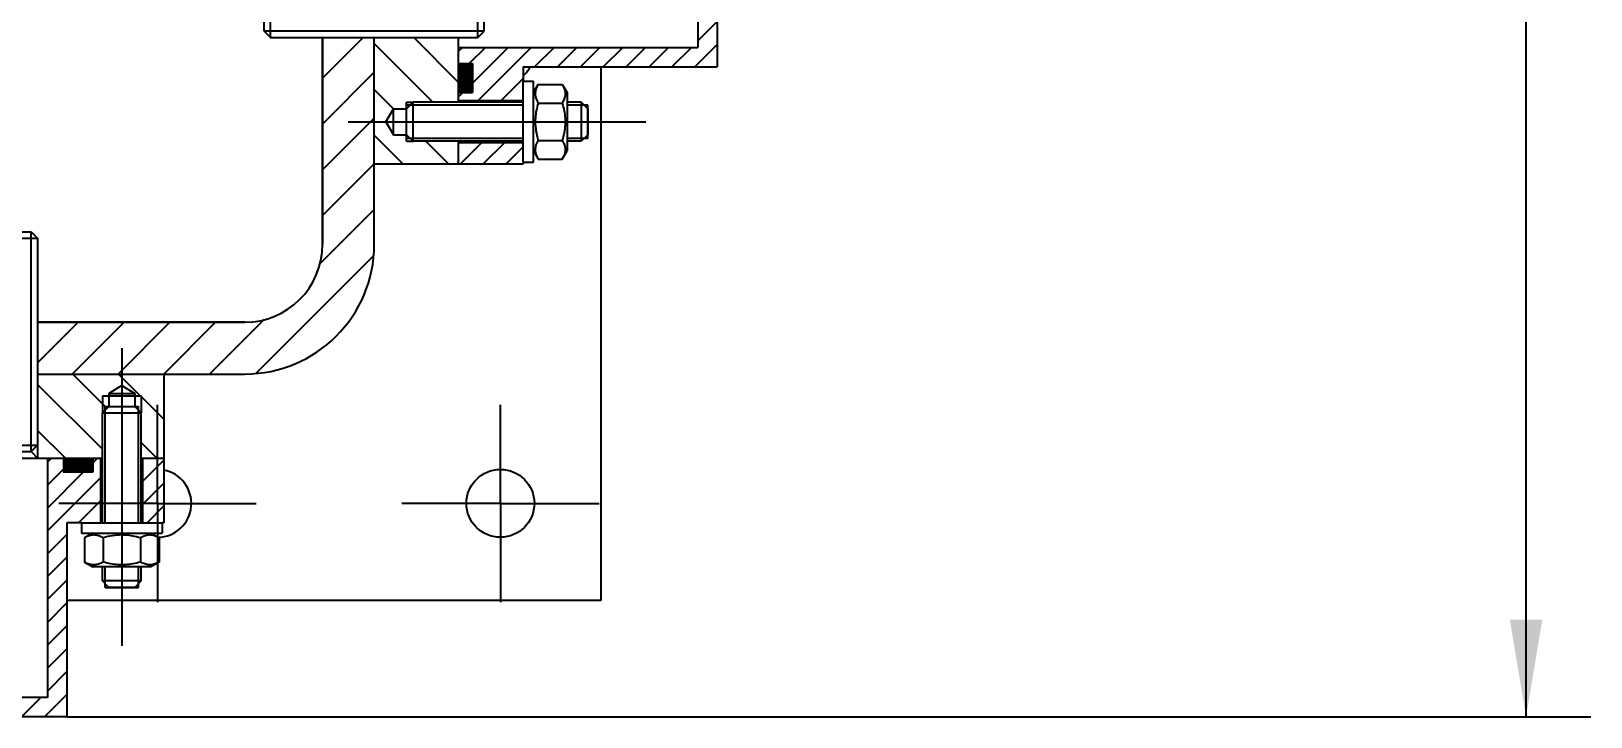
# Model space of a CAD drawing. Header units: millimetres. Extents: x 0 to 594, y 0 to 420.
# Drawn here: x 495.3 to 543.5, y 229.31 to 250.51 of the extents above; entities that cross this region are included whole.
import ezdxf

# ---------------------------------------------------------------- set-up
doc = ezdxf.new("R2010")
doc.units = ezdxf.units.MM
doc.header["$LTSCALE"] = 32.67
doc.linetypes.add('CENTER', pattern=[0.6, 0.375, -0.075, 0.075, -0.075])
doc.layers.get('0').update_dxf_attribs({"linetype": 'CONTINUOUS'})
for name, color, linetype in [('ALL_AXIS', 7, 'CONTINUOUS'), ('ALL_CHAMFER', 7, 'CONTINUOUS'), ('ALL_DIMENSIONS', 7, 'CONTINUOUS'), ('ALL_ROUND', 7, 'CONTINUOUS')]:
    doc.layers.add(name, color=color, linetype=linetype)
doc.styles.get("Standard").update_dxf_attribs({"font": 'txt', "width": 0.7})
doc.dimstyles.new('DIMSTYLE_3', dxfattribs={"dimtxt": 3.5, "dimasz": 3, "dimexe": 0.18, "dimexo": 0.0625, "dimgap": 0.09, "dimtad": 1, "dimdec": 5, "dimlfac": 5, "dimdsep": 46, "dimtxsty": 'STANDARD', "dimblk": '_FILLED', "dimblk1": '_FILLED', "dimblk2": '_FILLED', "dimcen": 0.09, "dimadec": 0, "dimazin": 0, "dimtp": 0.5, "dimtm": 0.5, "dimtfac": 1, "dimtdec": 5, "dimtofl": 0, "dimtmove": 0, "dimatfit": 3, "dimldrblk": '_FILLED', "dimfxl": 1, "dimtolj": 1, "dimarcsym": 0})

# ---------------------------------------------------------------- blocks, each defined once
blk = doc.blocks.new('_FILLED')
at = {"color": 0, "linetype": 'ByBlock'}
blk.add_solid([(0, 0), (-1, 0.167), (-1, -0.167)], dxfattribs=at)
blk = doc.blocks.new('*D4')
at = {"layer": 'ALL_DIMENSIONS', "color": 2, "linetype": 'Continuous'}
for p, q in [((512.903, 294.905), (543.503, 294.905)), ((541.503, 294.905), (541.503, 262.105)), ((541.503, 229.305), (541.503, 262.105)), ((496.403, 229.305), (543.503, 229.305))]:
    blk.add_line(p, q, dxfattribs=at)
at = {"layer": 'ALL_DIMENSIONS', "color": 2, "linetype": 'Continuous', "xscale": 3, "yscale": 3, "zscale": 3}
for p, rotation in [((541.503, 294.905), 90), ((541.503, 229.305), 270)]:
    blk.add_blockref('_FILLED', p, dxfattribs=dict(at, rotation=rotation))

msp = doc.modelspace()

# ---------------------------------------------------------------- linework, layer by layer
at = {"color": 7, "linetype": 'Continuous'}
for p, q in [((516.5034536, 254.4052632), (516.5034536, 249.4052632)), ((515.9034536, 253.8052632), (515.9034536, 250.0052632)), ((502.5034536, 250.5052632), (502.5034536, 253.3052632)), ((509.3034536, 250.5052632), (509.3034536, 253.3052632)), ((504.3034536, 250.3052632), (508.5034536, 250.3052632)), ((504.3034536, 243.9052632), (504.3034536, 250.3052632)), ((505.9034536, 243.9052632), (505.9034536, 250.3052632)), ((508.5034536, 250.3052632), (508.5034536, 248.3052632)), ((508.5034536, 250.0052632), (515.9034536, 250.0052632)), ((508.5034536, 249.5052632), (508.9434536, 249.5052632)), ((508.9434536, 249.5052632), (508.9434536, 248.6052632)), ((510.5034536, 249.4052632), (516.5034536, 249.4052632)), ((510.5034536, 249.4052632), (510.5034536, 248.9552613)), ((512.9034536, 249.4052632), (512.9034536, 232.9052632)), ((510.970505, 248.8599637), (511.7164021, 248.8599637)), ((511.7164021, 248.8599637), (511.8634536, 248.6052632)), ((506.9034536, 247.1052632), (506.9034536, 248.3052632)), ((506.9034536, 248.1052632), (507.1034536, 248.3052632)), ((508.5034536, 248.3052632), (507.1034536, 248.3052632)), ((508.5034536, 248.6052632), (508.9434536, 248.6052632)), ((510.5034536, 248.3552632), (508.5034536, 248.3552632)), ((510.9497083, 248.3205251), (510.970505, 248.2826134)), ((510.970505, 248.2826134), (511.7164021, 248.2826134)), ((511.7350262, 248.3163719), (511.7164021, 248.2826134)), ((511.8634536, 248.6052562), (511.8634536, 246.8052701)), ((506.2631093, 247.7052632), (506.5034536, 248.1052632)), ((506.5034536, 248.1052632), (506.9034536, 248.1052632)), ((506.5034536, 247.3052632), (506.5034536, 248.1052632)), ((512.5034536, 247.1918657), (512.5034536, 248.2186606)), ((506.2631093, 247.7052632), (506.5034536, 247.3052632)), ((506.5034536, 247.3052632), (506.9034536, 247.3052632)), ((506.9034536, 247.3052632), (507.1034536, 247.1052632)), ((508.5034536, 247.1052632), (507.1034536, 247.1052632)), ((508.5034536, 247.1052632), (508.5034536, 246.4052632)), ((510.5034536, 247.0552632), (508.5034536, 247.0552632)), ((510.970505, 247.1279129), (511.7164021, 247.1279129)), ((511.7164021, 246.5505626), (511.8634536, 246.8052632)), ((505.9034536, 246.4052632), (510.5034536, 246.4052632)), ((510.5034536, 246.4552651), (510.5034536, 246.4052632)), ((510.970505, 246.5505626), (511.7164021, 246.5505626)), ((492.5034536, 244.3052632), (495.3034536, 244.3052632)), ((495.5034536, 241.5052632), (501.9034536, 241.5052632)), ((495.5034536, 241.5052632), (495.5034536, 237.7052632)), ((495.5034536, 239.9052632), (501.9034536, 239.9052632)), ((499.4034536, 239.9052632), (499.4034536, 235.3052632)), ((497.5034536, 239.2252632), (498.7034536, 239.2252632)), ((498.1034536, 239.5456074), (497.7034536, 239.3052632)), ((497.7034536, 239.3052632), (498.5034536, 239.3052632)), ((497.7034536, 239.3052632), (497.7034536, 238.9052632)), ((498.1034536, 239.5456074), (498.5034536, 239.3052632)), ((498.5034536, 239.3052632), (498.5034536, 238.9052632)), ((497.7034536, 238.9052632), (497.5034536, 238.7052632)), ((497.5034536, 237.3052632), (497.5034536, 238.7052632)), ((497.5900561, 238.9052632), (498.616851, 238.9052632)), ((498.5034536, 238.9052632), (498.7034536, 238.7052632)), ((498.7034536, 237.3052632), (498.7034536, 238.7052632)), ((495.5034536, 237.7052632), (495.3034536, 237.5052632)), ((490.3034536, 237.3052632), (497.5034536, 237.3052632)), ((492.5034536, 237.5052632), (495.3034536, 237.5052632)), ((495.3034536, 237.5052632), (495.5034536, 237.3052632)), ((495.8034536, 237.3052632), (495.8034536, 229.9052632)), ((496.3034536, 237.3052632), (496.3034536, 236.8652632)), ((497.2034536, 237.3052632), (497.2034536, 236.8652632)), ((497.4534536, 235.3052632), (497.4534536, 237.3052632)), ((498.7034536, 237.3052632), (499.4034536, 237.3052632)), ((498.7534536, 235.3052632), (498.7534536, 237.3052632)), ((497.2034536, 236.8652632), (496.3034536, 236.8652632)), ((496.8534555, 235.3052632), (496.4034536, 235.3052632)), ((496.4034536, 235.3052632), (496.4034536, 229.3052632)), ((499.4034536, 235.3052632), (499.3534517, 235.3052632)), ((496.948753, 234.8382117), (496.948753, 234.0923146)), ((497.5261033, 234.8382117), (497.5261033, 234.0923146)), ((498.7187155, 234.8590084), (498.6808038, 234.8382117)), ((498.6808038, 234.8382117), (498.6808038, 234.0923146)), ((499.2581541, 234.8382117), (499.2581541, 234.0923146)), ((496.948753, 234.0923146), (497.2034536, 233.9452632)), ((499.0034466, 233.9452632), (497.2034605, 233.9452632)), ((498.7145623, 234.0736905), (498.6808038, 234.0923146)), ((499.2581541, 234.0923146), (499.0034536, 233.9452632)), ((497.5900561, 233.3052632), (498.616851, 233.3052632)), ((512.9034536, 232.9052632), (496.4034536, 232.9052632)), ((495.8034536, 229.9052632), (492.0034536, 229.9052632)), ((496.4034536, 229.3052632), (491.4034536, 229.3052632))]:
    msp.add_line(p, q, dxfattribs=at)
at = {"color": 2, "linetype": 'Continuous'}
for p, q in [((516.5034536, 250.8034767), (515.9034536, 250.2034767)), ((509.3034536, 250.5052632), (502.5034536, 250.5052632)), ((505.5599309, 250.3052632), (504.3034536, 249.0487858)), ((507.1317722, 250.3052632), (508.5034536, 248.9335818)), ((505.9034536, 250.1193682), (507.7175586, 248.3052632)), ((508.6341722, 250.0052632), (508.5034536, 249.8745445)), ((509.341279, 250.0052632), (508.841279, 249.5052632)), ((510.0483858, 250.0052632), (508.9434536, 248.900331)), ((510.7554925, 250.0052632), (509.1054925, 248.3552632)), ((511.4625993, 250.0052632), (510.8625993, 249.4052632)), ((512.1697061, 250.0052632), (511.5697061, 249.4052632)), ((512.8768129, 250.0052632), (512.2768129, 249.4052632)), ((513.5839197, 250.0052632), (512.9839197, 249.4052632)), ((514.2910264, 250.0052632), (513.6910264, 249.4052632)), ((514.9981332, 250.0052632), (514.3981332, 249.4052632)), ((515.70524, 250.0052632), (515.10524, 249.4052632)), ((516.5034536, 250.0963699), (515.8123468, 249.4052632)), ((505.9034536, 249.2345722), (504.3034536, 247.6345722)), ((508.5069907, 249.5052632), (508.5034536, 249.501726)), ((508.5211328, 249.5052632), (508.5034536, 249.4875839)), ((508.535275, 249.5052632), (508.5034536, 249.4734418)), ((508.5494171, 249.5052632), (508.5034536, 249.4592996)), ((508.5635592, 249.5052632), (508.5034536, 249.4451575)), ((508.5777014, 249.5052632), (508.5034536, 249.4310154)), ((508.5918435, 249.5052632), (508.5034536, 249.4168732)), ((508.6059856, 249.5052632), (508.5034536, 249.4027311)), ((508.6201278, 249.5052632), (508.5034536, 249.388589)), ((508.6342699, 249.5052632), (508.5034536, 249.3744468)), ((508.648412, 249.5052632), (508.5034536, 249.3603047)), ((508.6625542, 249.5052632), (508.5034536, 249.3461626)), ((508.6766963, 249.5052632), (508.5034536, 249.3320204)), ((508.6908384, 249.5052632), (508.5034536, 249.3178783)), ((508.7049806, 249.5052632), (508.5034536, 249.3037361)), ((508.7191227, 249.5052632), (508.5034536, 249.289594)), ((508.7332648, 249.5052632), (508.5034536, 249.2754519)), ((508.747407, 249.5052632), (508.5034536, 249.2613097)), ((508.7615491, 249.5052632), (508.5034536, 249.2471676)), ((508.7756913, 249.5052632), (508.5034536, 249.2330255)), ((508.7898334, 249.5052632), (508.5034536, 249.2188833)), ((508.8039755, 249.5052632), (508.5034536, 249.2047412)), ((508.8181177, 249.5052632), (508.5034536, 249.1905991)), ((508.8322598, 249.5052632), (508.5034536, 249.1764569)), ((508.8464019, 249.5052632), (508.5034536, 249.1623148)), ((508.8605441, 249.5052632), (508.5034536, 249.1481727)), ((508.8746862, 249.5052632), (508.5034536, 249.1340305)), ((508.8888283, 249.5052632), (508.5034536, 249.1198884)), ((508.9029705, 249.5052632), (508.5034536, 249.1057462)), ((508.9171126, 249.5052632), (508.5034536, 249.0916041)), ((508.9312547, 249.5052632), (508.5034536, 249.077462)), ((508.9434536, 249.5033198), (508.5034536, 249.0633198)), ((508.5034536, 249.5004742), (508.9434536, 249.0604742)), ((508.9434536, 249.4891777), (508.5034536, 249.0491777)), ((508.5034536, 249.486332), (508.9434536, 249.046332)), ((508.9434536, 249.4750356), (508.5034536, 249.0350356)), ((508.5034536, 249.4721899), (508.9434536, 249.0321899)), ((508.9434536, 249.4608934), (508.5034536, 249.0208934)), ((508.5034536, 249.4580478), (508.9434536, 249.0180478)), ((508.9434536, 249.4467513), (508.5034536, 249.0067513)), ((508.5034536, 249.4439056), (508.9434536, 249.0039056)), ((508.9434536, 249.4326092), (508.5034536, 248.9926092)), ((508.5034536, 249.4297635), (508.9434536, 248.9897635)), ((508.9434536, 249.418467), (508.5034536, 248.978467)), ((508.5034536, 249.4156213), (508.9434536, 248.9756213)), ((508.9434536, 249.4043249), (508.5034536, 248.9643249)), ((508.5034536, 249.4014792), (508.9434536, 248.9614792)), ((508.9434536, 249.3901828), (508.5034536, 248.9501828)), ((508.5034536, 249.3873371), (508.9434536, 248.9473371)), ((508.9434536, 249.3760406), (508.5034536, 248.9360406)), ((508.5034536, 249.3731949), (508.9434536, 248.9331949)), ((508.9434536, 249.3618985), (508.5034536, 248.9218985)), ((508.5034536, 249.3590528), (508.9434536, 248.9190528)), ((508.9434536, 249.3477563), (508.5034536, 248.9077563)), ((508.5034536, 249.3449107), (508.9434536, 248.9049107)), ((508.9434536, 249.3336142), (508.5034536, 248.8936142)), ((508.5034536, 249.3307685), (508.9434536, 248.8907685)), ((508.9434536, 249.3194721), (508.5034536, 248.8794721)), ((508.5034536, 249.3166264), (508.9434536, 248.8766264)), ((508.9434536, 249.3053299), (508.5034536, 248.8653299)), ((508.5034536, 249.3024843), (508.9434536, 248.8624843)), ((508.9434536, 249.2911878), (508.5034536, 248.8511878)), ((508.5034536, 249.2883421), (508.9434536, 248.8483421)), ((508.9434536, 249.2770457), (508.5034536, 248.8370457)), ((508.5034536, 249.2742), (508.9434536, 248.8342)), ((508.9434536, 249.2629035), (508.5034536, 248.8229035)), ((508.5034536, 249.2600579), (508.9434536, 248.8200579)), ((508.9434536, 249.2487614), (508.5034536, 248.8087614)), ((508.5034536, 249.2459157), (508.9434536, 248.8059157)), ((508.9434536, 249.2346193), (508.5034536, 248.7946193)), ((508.5034536, 249.2317736), (508.9434536, 248.7917736)), ((508.9434536, 249.2204771), (508.5034536, 248.7804771)), ((508.5034536, 249.2176314), (508.9434536, 248.7776314)), ((508.9434536, 249.206335), (508.5034536, 248.766335)), ((508.5034536, 249.2034893), (508.9434536, 248.7634893)), ((508.5128067, 249.5052632), (508.9434536, 249.0746163)), ((508.5269488, 249.5052632), (508.9434536, 249.0887584)), ((508.541091, 249.5052632), (508.9434536, 249.1029006)), ((508.5552331, 249.5052632), (508.9434536, 249.1170427)), ((508.5693752, 249.5052632), (508.9434536, 249.1311848)), ((508.5835174, 249.5052632), (508.9434536, 249.145327)), ((508.5976595, 249.5052632), (508.9434536, 249.1594691)), ((508.6118017, 249.5052632), (508.9434536, 249.1736112)), ((508.6259438, 249.5052632), (508.9434536, 249.1877534)), ((508.6400859, 249.5052632), (508.9434536, 249.2018955)), ((508.6542281, 249.5052632), (508.9434536, 249.2160377)), ((508.6683702, 249.5052632), (508.9434536, 249.2301798)), ((508.6825123, 249.5052632), (508.9434536, 249.2443219)), ((508.6966545, 249.5052632), (508.9434536, 249.2584641)), ((508.7107966, 249.5052632), (508.9434536, 249.2726062)), ((508.7249387, 249.5052632), (508.9434536, 249.2867483)), ((508.7390809, 249.5052632), (508.9434536, 249.3008905)), ((508.753223, 249.5052632), (508.9434536, 249.3150326)), ((508.7673651, 249.5052632), (508.9434536, 249.3291747)), ((508.7815073, 249.5052632), (508.9434536, 249.3433169)), ((508.7956494, 249.5052632), (508.9434536, 249.357459)), ((508.8097916, 249.5052632), (508.9434536, 249.3716011)), ((508.8239337, 249.5052632), (508.9434536, 249.3857433)), ((508.8380758, 249.5052632), (508.9434536, 249.3998854)), ((508.852218, 249.5052632), (508.9434536, 249.4140276)), ((508.8663601, 249.5052632), (508.9434536, 249.4281697)), ((508.8805022, 249.5052632), (508.9434536, 249.4423118)), ((508.8946444, 249.5052632), (508.9434536, 249.456454)), ((508.9087865, 249.5052632), (508.9434536, 249.4705961)), ((508.9229286, 249.5052632), (508.9434536, 249.4847382)), ((508.9370708, 249.5052632), (508.9434536, 249.4988804)), ((508.9434536, 249.1921929), (508.5034536, 248.7521929)), ((508.5034536, 249.1893472), (508.9434536, 248.7493472)), ((508.9434536, 249.1780507), (508.5034536, 248.7380507)), ((508.5034536, 249.175205), (508.9434536, 248.735205)), ((508.9434536, 249.1639086), (508.5034536, 248.7239086)), ((508.5034536, 249.1610629), (508.9434536, 248.7210629)), ((508.9434536, 249.1497664), (508.5034536, 248.7097664)), ((508.5034536, 249.1469208), (508.9434536, 248.7069208)), ((508.9434536, 249.1356243), (508.5034536, 248.6956243)), ((508.5034536, 249.1327786), (508.9434536, 248.6927786)), ((508.9434536, 249.1214822), (508.5034536, 248.6814822)), ((508.5034536, 249.1186365), (508.9434536, 248.6786365)), ((508.9434536, 249.10734), (508.5034536, 248.66734)), ((508.5034536, 249.1044944), (508.9434536, 248.6644944)), ((508.9434536, 249.0931979), (508.5034536, 248.6531979)), ((508.5034536, 249.0903522), (508.9434536, 248.6503522)), ((508.9434536, 249.0790558), (508.5034536, 248.6390558)), ((508.5034536, 249.0762101), (508.9434536, 248.6362101)), ((508.9434536, 249.0649136), (508.5034536, 248.6249136)), ((508.5034536, 249.062068), (508.9434536, 248.622068)), ((508.9434536, 249.0507715), (508.5034536, 248.6107715)), ((508.5034536, 249.0479258), (508.9434536, 248.6079258)), ((508.5034536, 249.0337837), (508.9319741, 248.6052632)), ((508.5034536, 249.0196416), (508.917832, 248.6052632)), ((508.5034536, 249.0054994), (508.9036898, 248.6052632)), ((508.5034536, 248.9913573), (508.8895477, 248.6052632)), ((508.5034536, 248.9772151), (508.8754055, 248.6052632)), ((508.5034536, 248.963073), (508.8612634, 248.6052632)), ((508.5034536, 248.9489309), (508.8471213, 248.6052632)), ((508.5034536, 248.9347887), (508.8329791, 248.6052632)), ((508.5034536, 248.9206466), (508.818837, 248.6052632)), ((508.5034536, 248.9065045), (508.8046949, 248.6052632)), ((508.5034536, 248.8923623), (508.7905527, 248.6052632)), ((508.5034536, 248.8782202), (508.7764106, 248.6052632)), ((508.5034536, 248.8640781), (508.7622685, 248.6052632)), ((508.5034536, 248.8499359), (508.7481263, 248.6052632)), ((508.5034536, 248.8357938), (508.7339842, 248.6052632)), ((508.5034536, 248.8216517), (508.7198421, 248.6052632)), ((508.5034536, 248.8075095), (508.7056999, 248.6052632)), ((508.5034536, 248.7933674), (508.6915578, 248.6052632)), ((508.5034536, 248.7792252), (508.6774156, 248.6052632)), ((508.5034536, 248.7650831), (508.6632735, 248.6052632)), ((508.5034536, 248.750941), (508.6491314, 248.6052632)), ((508.5034536, 248.7367988), (508.6349892, 248.6052632)), ((508.5034536, 248.7226567), (508.6208471, 248.6052632)), ((508.9434536, 249.0366294), (508.5120874, 248.6052632)), ((508.9434536, 249.0224872), (508.5262295, 248.6052632)), ((508.9434536, 249.0083451), (508.5403716, 248.6052632)), ((508.9434536, 248.994203), (508.5545138, 248.6052632)), ((508.9434536, 248.9800608), (508.5686559, 248.6052632)), ((508.9434536, 248.9659187), (508.582798, 248.6052632)), ((508.9434536, 248.9517765), (508.5969402, 248.6052632)), ((508.9434536, 248.9376344), (508.6110823, 248.6052632)), ((508.9434536, 248.9234923), (508.6252244, 248.6052632)), ((508.9434536, 248.9093501), (508.6393666, 248.6052632)), ((508.9434536, 248.895208), (508.6535087, 248.6052632)), ((508.9434536, 248.8810659), (508.6676509, 248.6052632)), ((508.9434536, 248.8669237), (508.681793, 248.6052632)), ((508.9434536, 248.8527816), (508.6959351, 248.6052632)), ((508.9434536, 248.8386395), (508.7100773, 248.6052632)), ((508.9434536, 248.8244973), (508.7242194, 248.6052632)), ((508.9434536, 248.8103552), (508.7383615, 248.6052632)), ((508.9434536, 248.7962131), (508.7525037, 248.6052632)), ((508.9434536, 248.7820709), (508.7666458, 248.6052632)), ((508.9434536, 248.7679288), (508.7807879, 248.6052632)), ((508.9434536, 248.7537866), (508.7949301, 248.6052632)), ((508.9434536, 248.7396445), (508.8090722, 248.6052632)), ((508.9434536, 248.7255024), (508.8232143, 248.6052632)), ((510.5034536, 249.0461174), (509.8125993, 248.3552632)), ((505.9034536, 248.7051547), (506.5034128, 248.1051954)), ((506.9034536, 248.3052632), (507.1034536, 248.3052632)), ((508.5034536, 248.7085146), (508.606705, 248.6052632)), ((508.5034536, 248.6943724), (508.5925628, 248.6052632)), ((508.5034536, 248.6802303), (508.5784207, 248.6052632)), ((508.5034536, 248.6660882), (508.5642786, 248.6052632)), ((508.5034536, 248.651946), (508.5501364, 248.6052632)), ((508.5034536, 248.6378039), (508.5359943, 248.6052632)), ((508.5034536, 248.6236618), (508.5218522, 248.6052632)), ((508.5034536, 248.6095196), (508.50771, 248.6052632)), ((508.6483858, 248.6052632), (508.5034536, 248.460331)), ((508.9434536, 248.7113602), (508.8373565, 248.6052632)), ((508.9434536, 248.6972181), (508.8514986, 248.6052632)), ((508.9434536, 248.683076), (508.8656407, 248.6052632)), ((508.9434536, 248.6689338), (508.8797829, 248.6052632)), ((508.9434536, 248.6547917), (508.893925, 248.6052632)), ((508.9434536, 248.6406496), (508.9080672, 248.6052632)), ((508.9434536, 248.6265074), (508.9222093, 248.6052632)), ((508.9434536, 248.6123653), (508.9363514, 248.6052632)), ((505.9034536, 247.8203587), (504.3034536, 246.2203587)), ((510.5034536, 248.2186606), (506.9034536, 248.2186606)), ((512.5034536, 248.2186606), (511.8634536, 248.2186606)), ((505.9034536, 247.2909411), (506.7891315, 246.4052632)), ((510.5034536, 247.1918657), (506.9034536, 247.1918657)), ((506.9034536, 247.1052632), (507.1034536, 247.1052632)), ((507.5033451, 247.1052632), (508.2033451, 246.4052632)), ((508.5125993, 247.0552632), (508.5034536, 247.0461174)), ((509.2197061, 247.0552632), (508.5697061, 246.4052632)), ((509.9268129, 247.0552632), (509.2768129, 246.4052632)), ((510.5034536, 246.9247971), (509.9839197, 246.4052632)), ((512.5034536, 247.1918657), (511.8634536, 247.1918657)), ((505.9034536, 246.4061451), (504.3034536, 244.8061451)), ((505.9034536, 244.9919315), (504.2209091, 243.309387)), ((495.3034536, 237.5052632), (495.3034536, 244.3052632)), ((505.8745514, 243.5488158), (502.2599009, 239.9341653)), ((496.7599309, 241.5052632), (495.5034536, 240.2487858)), ((498.1741445, 241.5052632), (496.5741445, 239.9052632)), ((499.5883581, 241.5052632), (497.9883581, 239.9052632)), ((501.0025716, 241.5052632), (499.4025716, 239.9052632)), ((502.4993297, 241.5878077), (500.8167852, 239.9052632)), ((495.5034536, 239.5762225), (497.5034536, 237.5762225)), ((496.5886264, 239.9052632), (497.64604, 238.8478496)), ((498.00284, 239.9052632), (499.4034536, 238.5046496)), ((497.5034536, 239.2252632), (497.5034536, 238.7052632)), ((498.7034536, 239.2252632), (498.7034536, 238.7052632)), ((497.5900561, 235.3052632), (497.5900561, 238.9052632)), ((498.616851, 235.3052632), (498.616851, 238.9052632)), ((495.5034536, 238.1620089), (496.3601993, 237.3052632)), ((495.5034536, 237.7052632), (495.5034536, 237.3052632)), ((498.7034536, 237.790436), (499.1886264, 237.3052632)), ((495.9341722, 237.3052632), (495.8034536, 237.1745445)), ((496.3069907, 237.3052632), (496.3034536, 237.301726)), ((496.3211328, 237.3052632), (496.3034536, 237.2875839)), ((496.335275, 237.3052632), (496.3034536, 237.2734418)), ((496.3494171, 237.3052632), (496.3034536, 237.2592996)), ((496.3635592, 237.3052632), (496.3034536, 237.2451575)), ((496.3777014, 237.3052632), (496.3034536, 237.2310154)), ((496.3918435, 237.3052632), (496.3034536, 237.2168732)), ((496.4059856, 237.3052632), (496.3034536, 237.2027311)), ((496.4201278, 237.3052632), (496.3034536, 237.188589)), ((496.4342699, 237.3052632), (496.3034536, 237.1744468)), ((496.448412, 237.3052632), (496.3034536, 237.1603047)), ((496.4625542, 237.3052632), (496.3034536, 237.1461626)), ((496.4766963, 237.3052632), (496.3034536, 237.1320204)), ((496.4908384, 237.3052632), (496.3034536, 237.1178783)), ((496.5049806, 237.3052632), (496.3034536, 237.1037361)), ((496.5191227, 237.3052632), (496.3034536, 237.089594)), ((496.5332648, 237.3052632), (496.3034536, 237.0754519)), ((496.547407, 237.3052632), (496.3034536, 237.0613097)), ((496.5615491, 237.3052632), (496.3034536, 237.0471676)), ((496.5756913, 237.3052632), (496.3034536, 237.0330255)), ((496.5898334, 237.3052632), (496.3034536, 237.0188833)), ((496.6039755, 237.3052632), (496.3034536, 237.0047412)), ((496.6181177, 237.3052632), (496.3034536, 236.9905991)), ((496.6322598, 237.3052632), (496.3034536, 236.9764569)), ((496.6464019, 237.3052632), (496.3034536, 236.9623148)), ((496.6605441, 237.3052632), (496.3034536, 236.9481727)), ((496.6746862, 237.3052632), (496.3034536, 236.9340305)), ((496.6888283, 237.3052632), (496.3034536, 236.9198884)), ((496.7029705, 237.3052632), (496.3034536, 236.9057462)), ((496.7171126, 237.3052632), (496.3034536, 236.8916041)), ((496.7312547, 237.3052632), (496.3034536, 236.877462)), ((496.3034536, 237.2930643), (496.7312547, 236.8652632)), ((496.3034536, 237.2789222), (496.7171126, 236.8652632)), ((496.3034536, 237.2647801), (496.7029705, 236.8652632)), ((496.3034536, 237.2506379), (496.6888283, 236.8652632)), ((496.3034536, 237.2364958), (496.6746862, 236.8652632)), ((496.3034536, 237.2223537), (496.6605441, 236.8652632)), ((496.3034536, 237.2082115), (496.6464019, 236.8652632)), ((496.3034536, 237.1940694), (496.6322598, 236.8652632)), ((496.3034536, 237.1799273), (496.6181177, 236.8652632)), ((496.3034536, 237.1657851), (496.6039755, 236.8652632)), ((496.3034536, 237.151643), (496.5898334, 236.8652632)), ((496.3053969, 237.3052632), (496.7453969, 236.8652632)), ((496.7453969, 237.3052632), (496.3053969, 236.8652632)), ((496.319539, 237.3052632), (496.759539, 236.8652632)), ((496.759539, 237.3052632), (496.319539, 236.8652632)), ((496.3336812, 237.3052632), (496.7736812, 236.8652632)), ((496.7736812, 237.3052632), (496.3336812, 236.8652632)), ((496.3478233, 237.3052632), (496.7878233, 236.8652632)), ((496.7878233, 237.3052632), (496.3478233, 236.8652632)), ((496.3619654, 237.3052632), (496.8019654, 236.8652632)), ((496.8019654, 237.3052632), (496.3619654, 236.8652632)), ((496.3761076, 237.3052632), (496.8161076, 236.8652632)), ((496.8161076, 237.3052632), (496.3761076, 236.8652632)), ((496.3902497, 237.3052632), (496.8302497, 236.8652632)), ((496.8302497, 237.3052632), (496.3902497, 236.8652632)), ((496.4043918, 237.3052632), (496.8443918, 236.8652632)), ((496.8443918, 237.3052632), (496.4043918, 236.8652632)), ((496.418534, 237.3052632), (496.858534, 236.8652632)), ((496.858534, 237.3052632), (496.418534, 236.8652632)), ((496.4326761, 237.3052632), (496.8726761, 236.8652632)), ((496.8726761, 237.3052632), (496.4326761, 236.8652632)), ((496.4468182, 237.3052632), (496.8868182, 236.8652632)), ((496.8868182, 237.3052632), (496.4468182, 236.8652632)), ((496.4609604, 237.3052632), (496.9009604, 236.8652632)), ((496.9009604, 237.3052632), (496.4609604, 236.8652632)), ((496.4751025, 237.3052632), (496.9151025, 236.8652632)), ((496.9151025, 237.3052632), (496.4751025, 236.8652632)), ((496.4892446, 237.3052632), (496.9292446, 236.8652632)), ((496.9292446, 237.3052632), (496.4892446, 236.8652632)), ((496.5033868, 237.3052632), (496.9433868, 236.8652632)), ((496.9433868, 237.3052632), (496.5033868, 236.8652632)), ((496.5175289, 237.3052632), (496.9575289, 236.8652632)), ((496.9575289, 237.3052632), (496.5175289, 236.8652632)), ((496.5316711, 237.3052632), (496.9716711, 236.8652632)), ((496.9716711, 237.3052632), (496.5316711, 236.8652632)), ((496.5458132, 237.3052632), (496.9858132, 236.8652632)), ((496.9858132, 237.3052632), (496.5458132, 236.8652632)), ((496.5599553, 237.3052632), (496.9999553, 236.8652632)), ((496.9999553, 237.3052632), (496.5599553, 236.8652632)), ((496.5740975, 237.3052632), (497.0140975, 236.8652632)), ((497.0140975, 237.3052632), (496.5740975, 236.8652632)), ((496.5882396, 237.3052632), (497.0282396, 236.8652632)), ((497.0282396, 237.3052632), (496.5882396, 236.8652632)), ((496.6023817, 237.3052632), (497.0423817, 236.8652632)), ((497.0423817, 237.3052632), (496.6023817, 236.8652632)), ((496.6165239, 237.3052632), (497.0565239, 236.8652632)), ((497.0565239, 237.3052632), (496.6165239, 236.8652632)), ((496.630666, 237.3052632), (497.070666, 236.8652632)), ((497.070666, 237.3052632), (496.630666, 236.8652632)), ((496.6448081, 237.3052632), (497.0848081, 236.8652632)), ((497.0848081, 237.3052632), (496.6448081, 236.8652632)), ((496.6589503, 237.3052632), (497.0989503, 236.8652632)), ((497.0989503, 237.3052632), (496.6589503, 236.8652632)), ((496.6730924, 237.3052632), (497.1130924, 236.8652632)), ((497.1130924, 237.3052632), (496.6730924, 236.8652632)), ((496.6872345, 237.3052632), (497.1272345, 236.8652632)), ((497.1272345, 237.3052632), (496.6872345, 236.8652632)), ((496.7013767, 237.3052632), (497.1413767, 236.8652632)), ((497.1413767, 237.3052632), (496.7013767, 236.8652632)), ((496.7155188, 237.3052632), (497.1555188, 236.8652632)), ((497.1555188, 237.3052632), (496.7155188, 236.8652632)), ((496.729661, 237.3052632), (497.169661, 236.8652632)), ((497.169661, 237.3052632), (496.729661, 236.8652632)), ((496.7438031, 237.3052632), (497.1838031, 236.8652632)), ((497.1838031, 237.3052632), (496.7438031, 236.8652632)), ((496.7579452, 237.3052632), (497.1979452, 236.8652632)), ((497.1979452, 237.3052632), (496.7579452, 236.8652632)), ((496.7720874, 237.3052632), (497.2034536, 236.873897)), ((497.2034536, 237.2966294), (496.7720874, 236.8652632)), ((496.7862295, 237.3052632), (497.2034536, 236.8880391)), ((497.2034536, 237.2824872), (496.7862295, 236.8652632)), ((496.8003716, 237.3052632), (497.2034536, 236.9021812)), ((497.2034536, 237.2683451), (496.8003716, 236.8652632)), ((496.8145138, 237.3052632), (497.2034536, 236.9163234)), ((497.2034536, 237.254203), (496.8145138, 236.8652632)), ((496.8286559, 237.3052632), (497.2034536, 236.9304655)), ((497.2034536, 237.2400608), (496.8286559, 236.8652632)), ((496.842798, 237.3052632), (497.2034536, 236.9446076)), ((497.2034536, 237.2259187), (496.842798, 236.8652632)), ((496.8569402, 237.3052632), (497.2034536, 236.9587498)), ((497.2034536, 237.2117765), (496.8569402, 236.8652632)), ((496.8710823, 237.3052632), (497.2034536, 236.9728919)), ((497.2034536, 237.1976344), (496.8710823, 236.8652632)), ((496.8852244, 237.3052632), (497.2034536, 236.987034)), ((497.2034536, 237.1834923), (496.8852244, 236.8652632)), ((496.8993666, 237.3052632), (497.2034536, 237.0011762)), ((497.2034536, 237.1693501), (496.8993666, 236.8652632)), ((496.9135087, 237.3052632), (497.2034536, 237.0153183)), ((497.2034536, 237.155208), (496.9135087, 236.8652632)), ((496.9276509, 237.3052632), (497.2034536, 237.0294604)), ((496.941793, 237.3052632), (497.2034536, 237.0436026)), ((496.9559351, 237.3052632), (497.2034536, 237.0577447)), ((496.9700773, 237.3052632), (497.2034536, 237.0718869)), ((496.9842194, 237.3052632), (497.2034536, 237.086029)), ((496.9983615, 237.3052632), (497.2034536, 237.1001711)), ((497.0125037, 237.3052632), (497.2034536, 237.1143133)), ((497.0266458, 237.3052632), (497.2034536, 237.1284554)), ((497.0407879, 237.3052632), (497.2034536, 237.1425975)), ((497.0549301, 237.3052632), (497.2034536, 237.1567397)), ((497.0690722, 237.3052632), (497.2034536, 237.1708818)), ((497.0832143, 237.3052632), (497.2034536, 237.1850239)), ((497.0973565, 237.3052632), (497.2034536, 237.1991661)), ((497.1114986, 237.3052632), (497.2034536, 237.2133082)), ((497.1256407, 237.3052632), (497.2034536, 237.2274503)), ((497.1397829, 237.3052632), (497.2034536, 237.2415925)), ((497.153925, 237.3052632), (497.2034536, 237.2557346)), ((497.1680672, 237.3052632), (497.2034536, 237.2698768)), ((497.1822093, 237.3052632), (497.2034536, 237.2840189)), ((497.1963514, 237.3052632), (497.2034536, 237.298161)), ((497.3483858, 237.3052632), (497.2034536, 237.160331)), ((498.7625993, 237.3052632), (498.7534536, 237.2961174)), ((499.4034536, 237.2390106), (498.7534536, 236.5890106)), ((496.3034536, 236.9674378), (495.8034536, 236.4674378)), ((496.9083858, 236.8652632), (495.8034536, 235.760331)), ((497.4534536, 236.7032242), (495.8034536, 235.0532242)), ((496.3034536, 237.1375009), (496.5756913, 236.8652632)), ((496.3034536, 237.1233587), (496.5615491, 236.8652632)), ((496.3034536, 237.1092166), (496.547407, 236.8652632)), ((496.3034536, 237.0950744), (496.5332648, 236.8652632)), ((496.3034536, 237.0809323), (496.5191227, 236.8652632)), ((496.3034536, 237.0667902), (496.5049806, 236.8652632)), ((496.3034536, 237.052648), (496.4908384, 236.8652632)), ((496.3034536, 237.0385059), (496.4766963, 236.8652632)), ((496.3034536, 237.0243638), (496.4625542, 236.8652632)), ((496.3034536, 237.0102216), (496.448412, 236.8652632)), ((496.3034536, 236.9960795), (496.4342699, 236.8652632)), ((496.3034536, 236.9819374), (496.4201278, 236.8652632)), ((496.3034536, 236.9677952), (496.4059856, 236.8652632)), ((496.3034536, 236.9536531), (496.3918435, 236.8652632)), ((496.3034536, 236.939511), (496.3777014, 236.8652632)), ((496.3034536, 236.9253688), (496.3635592, 236.8652632)), ((496.3034536, 236.9112267), (496.3494171, 236.8652632)), ((496.3034536, 236.8970845), (496.335275, 236.8652632)), ((496.3034536, 236.8829424), (496.3211328, 236.8652632)), ((496.3034536, 236.8688003), (496.3069907, 236.8652632)), ((497.2034536, 237.1410659), (496.9276509, 236.8652632)), ((497.2034536, 237.1269237), (496.941793, 236.8652632)), ((497.2034536, 237.1127816), (496.9559351, 236.8652632)), ((497.2034536, 237.0986395), (496.9700773, 236.8652632)), ((497.2034536, 237.0844973), (496.9842194, 236.8652632)), ((497.2034536, 237.0703552), (496.9983615, 236.8652632)), ((497.2034536, 237.0562131), (497.0125037, 236.8652632)), ((497.2034536, 237.0420709), (497.0266458, 236.8652632)), ((497.2034536, 237.0279288), (497.0407879, 236.8652632)), ((497.2034536, 237.0137866), (497.0549301, 236.8652632)), ((497.2034536, 236.9996445), (497.0690722, 236.8652632)), ((497.2034536, 236.9855024), (497.0832143, 236.8652632)), ((497.2034536, 236.9713602), (497.0973565, 236.8652632)), ((497.2034536, 236.9572181), (497.1114986, 236.8652632)), ((497.2034536, 236.943076), (497.1256407, 236.8652632)), ((497.2034536, 236.9289338), (497.1397829, 236.8652632)), ((497.2034536, 236.9147917), (497.153925, 236.8652632)), ((497.2034536, 236.9006496), (497.1680672, 236.8652632)), ((497.2034536, 236.8865074), (497.1822093, 236.8652632)), ((497.2034536, 236.8723653), (497.1963514, 236.8652632)), ((499.4034536, 236.5319038), (498.7534536, 235.8819038)), ((497.4534536, 235.9961174), (496.7625993, 235.3052632)), ((499.4034536, 235.8247971), (498.8839197, 235.3052632)), ((496.4034536, 234.9461174), (495.8034536, 234.3461174)), ((496.4034536, 234.2390106), (495.8034536, 233.6390106)), ((497.5900561, 233.3052632), (497.5900561, 233.9452632)), ((498.616851, 233.3052632), (498.616851, 233.9452632)), ((496.4034536, 233.5319038), (495.8034536, 232.9319038)), ((496.4034536, 232.8247971), (495.8034536, 232.2247971)), ((496.4034536, 232.1176903), (495.8034536, 231.5176903)), ((496.4034536, 231.4105835), (495.8034536, 230.8105835)), ((496.4034536, 230.7034767), (495.8034536, 230.1034767)), ((496.4034536, 229.9963699), (495.7123468, 229.3052632)), ((495.60524, 229.9052632), (495.00524, 229.3052632))]:
    msp.add_line(p, q, dxfattribs=at)
at = {"color": 7, "linetype": 'Continuous'}
for points in [[(510.970505, 248.8599637), (510.9496958, 248.8220279), (510.9316595, 248.7848759), (510.9164154, 248.7486397), (510.9039055, 248.7129235), (510.8940436, 248.6773852), (510.8869329, 248.6419956), (510.8826399, 248.6066038), (510.8811886, 248.5712333), (510.8826488, 248.5358641), (510.88695, 248.5004762), (510.8940677, 248.4650922), (510.9039337, 248.429564), (510.9164422, 248.3938671), (510.9316808, 248.3576541), (510.9497083, 248.3205251)], [(511.7164021, 248.8599637), (511.7350321, 248.8261941), (511.7514632, 248.7930862), (511.7656751, 248.7607406), (511.7777288, 248.7288557), (511.7877021, 248.697179), (511.795524, 248.6656635), (511.8011639, 248.6341769), (511.8045787, 248.6027228), (511.8057087, 248.5712566), (511.8045741, 248.5397908), (511.8011547, 248.5083374), (511.7955111, 248.476853), (511.7876864, 248.4453424), (511.7777121, 248.4136734), (511.7656605, 248.3818004), (511.7514526, 248.3494681), (511.7350262, 248.3163719)], [(510.970505, 248.2826134), (510.9537796, 248.2222984), (510.9387882, 248.1629573), (510.9255421, 248.1047309), (510.9140073, 248.0471966), (510.9041361, 247.9900145), (510.895981, 247.9330762), (510.8895617, 247.8761633), (510.8849282, 247.8192652), (510.8821443, 247.762288), (510.8811886, 247.7052632)], [(511.7164021, 248.2826134), (511.7332891, 248.2216664), (511.7483798, 248.1618708), (511.7616542, 248.1033832), (511.7731726, 248.0457336), (511.7830038, 247.9885395), (511.7911028, 247.931695), (511.7974611, 247.8749757), (511.8020382, 247.8183549), (511.8047932, 247.7617244), (511.8057185, 247.7051038), (511.8047825, 247.6484794), (511.8020168, 247.5918421), (511.7974283, 247.5352129), (511.7910591, 247.4784887), (511.7829505, 247.4216487), (511.773112, 247.364467), (511.7615856, 247.3068265), (511.7483138, 247.2483803), (511.7332471, 247.1886942), (511.7164021, 247.1279129)], [(510.8811886, 247.7052632), (510.8827055, 247.6337564), (510.8870555, 247.5623405), (510.8942838, 247.4910949), (510.9042549, 247.4197809), (510.9168316, 247.3484103), (510.9320635, 247.27631), (510.9499552, 247.2027272), (510.970505, 247.1279129)], [(510.970505, 247.1279129), (510.9496958, 247.0899771), (510.9316595, 247.0528251), (510.9164154, 247.0165889), (510.9039055, 246.9808727), (510.8940436, 246.9453344), (510.8869329, 246.9099448), (510.8826399, 246.874553), (510.8811886, 246.8391825), (510.8826488, 246.8038133), (510.88695, 246.7684254), (510.8940677, 246.7330414), (510.9039337, 246.6975132), (510.9164422, 246.6618163), (510.9316808, 246.6256033), (510.9497083, 246.5884743), (510.970505, 246.5505626)], [(511.7164021, 247.1279129), (511.7332425, 247.0975321), (511.7483081, 247.0676909), (511.7615839, 247.0384593), (511.7731153, 247.0096268), (511.7829564, 246.9810263), (511.7910662, 246.9525969), (511.7974355, 246.9242253), (511.8020229, 246.8959014), (511.8047862, 246.867574), (511.8057185, 246.8392535), (511.8047884, 246.8109353), (511.802028, 246.7826136), (511.7974451, 246.7542989), (511.7910814, 246.7259381), (511.7829783, 246.6975188), (511.7731453, 246.6689292), (511.7616285, 246.6401174), (511.748359, 246.6108907), (511.7332769, 246.5810128), (511.7164021, 246.5505626)], [(497.5261033, 234.8382117), (497.4881675, 234.8590209), (497.4510155, 234.8770572), (497.4147793, 234.8923013), (497.3790631, 234.9048112), (497.3435248, 234.9146731), (497.3081352, 234.9217838), (497.2727434, 234.9260768), (497.2373729, 234.9275281), (497.2020037, 234.926068), (497.1666158, 234.9217668), (497.1312318, 234.914649), (497.0957036, 234.904783), (497.0600067, 234.8922745), (497.0237937, 234.8770359), (496.9866647, 234.8590084), (496.948753, 234.8382117)], [(498.1034536, 234.9275281), (498.0319468, 234.9260112), (497.9605309, 234.9216612), (497.8892853, 234.9144329), (497.8179713, 234.9044618), (497.7466007, 234.8918851), (497.6745004, 234.8766532), (497.6009176, 234.8587615), (497.5261033, 234.8382117)], [(498.6808038, 234.8382117), (498.6204888, 234.8549371), (498.5611477, 234.8699286), (498.5029213, 234.8831747), (498.445387, 234.8947094), (498.3882049, 234.9045806), (498.3312666, 234.9127357), (498.2743537, 234.919155), (498.2174556, 234.9237885), (498.1604784, 234.9265724), (498.1034536, 234.9275281)], [(499.2581541, 234.8382117), (499.2202183, 234.8590209), (499.1830663, 234.8770572), (499.1468301, 234.8923013), (499.1111139, 234.9048112), (499.0755756, 234.9146731), (499.040186, 234.9217838), (499.0047942, 234.9260768), (498.9694237, 234.9275281), (498.9340545, 234.926068), (498.8986666, 234.9217668), (498.8632826, 234.914649), (498.8277544, 234.904783), (498.7920575, 234.8922745), (498.7558445, 234.8770359), (498.7187155, 234.8590084)], [(497.5261033, 234.0923146), (497.4957226, 234.0754742), (497.4658813, 234.0604086), (497.4366497, 234.0471328), (497.4078172, 234.0356014), (497.3792167, 234.0257603), (497.3507873, 234.0176505), (497.3224157, 234.0112812), (497.2940918, 234.0066938), (497.2657644, 234.0039306), (497.2374439, 234.0029982), (497.2091257, 234.0039283), (497.180804, 234.0066887), (497.1524893, 234.0112717), (497.1241285, 234.0176353), (497.0957092, 234.0257384), (497.0671196, 234.0355714), (497.0383078, 234.0470883), (497.0090811, 234.0603577), (496.9792032, 234.0754398), (496.948753, 234.0923146)], [(498.6808038, 234.0923146), (498.6198568, 234.0754277), (498.5600612, 234.0603369), (498.5015736, 234.0470626), (498.443924, 234.0355441), (498.3867299, 234.0257129), (498.3298854, 234.017614), (498.2731661, 234.0112556), (498.2165453, 234.0066785), (498.1599148, 234.0039235), (498.1032942, 234.0029982), (498.0466698, 234.0039342), (497.9900325, 234.0066999), (497.9334033, 234.0112885), (497.8766791, 234.0176577), (497.8198391, 234.0257662), (497.7626574, 234.0356048), (497.7050169, 234.0471311), (497.6465707, 234.060403), (497.5868846, 234.0754696), (497.5261033, 234.0923146)], [(499.2581541, 234.0923146), (499.2243845, 234.0736846), (499.1912766, 234.0572535), (499.158931, 234.0430416), (499.1270461, 234.0309879), (499.0953694, 234.0210146), (499.0638539, 234.0131927), (499.0323673, 234.0075529), (499.0009132, 234.004138), (498.969447, 234.003008), (498.9379812, 234.0041426), (498.9065278, 234.007562), (498.8750434, 234.0132057), (498.8435328, 234.0210304), (498.8118638, 234.0310046), (498.7799908, 234.0430562), (498.7476585, 234.0572642), (498.7145623, 234.0736905)]]:
    msp.add_lwpolyline(points, dxfattribs=at)
for radius in [4, 2.4]:
    msp.add_arc((501.9034536, 243.9052632), radius, 270, 360, dxfattribs=at)
at = {"layer": 'ALL_AXIS', "color": 7, "linetype": 'Continuous'}
for p, q in [((502.7034536, 250.3052632), (509.1034536, 250.3052632)), ((510.5034536, 248.9552632), (510.8234536, 248.9552632)), ((510.5034536, 246.4552651), (510.5034536, 248.9552613)), ((510.8234536, 246.4552651), (510.8234536, 248.9552613)), ((510.8234536, 248.6052632), (510.970505, 248.8599637)), ((510.5034536, 248.3052632), (507.1034536, 248.3052632)), ((512.3034536, 248.3052632), (511.8634536, 248.3052632)), ((510.5034536, 247.1052632), (507.1034536, 247.1052632)), ((510.8234536, 246.8052632), (510.970505, 246.5505626)), ((512.3034536, 247.1052632), (511.8634536, 247.1052632)), ((510.5034536, 246.4552632), (510.8234536, 246.4552632)), ((495.5034536, 244.1052632), (495.5034536, 237.7052632)), ((497.5034536, 235.3052632), (497.5034536, 238.7052632)), ((498.7034536, 235.3052632), (498.7034536, 238.7052632)), ((496.8534536, 235.3052632), (496.8534536, 234.9852632)), ((496.8534555, 235.3052632), (499.3534517, 235.3052632)), ((499.3534536, 235.3052632), (499.3534536, 234.9852632)), ((496.8534555, 234.9852632), (499.3534517, 234.9852632)), ((497.2034536, 234.9852632), (496.948753, 234.8382117)), ((499.0034536, 234.9852632), (499.2581541, 234.8382117)), ((497.5034536, 233.5052632), (497.5034536, 233.9452632)), ((498.7034536, 233.5052632), (498.7034536, 233.9452632))]:
    msp.add_line(p, q, dxfattribs=at)
at = {"layer": 'ALL_AXIS', "color": 7, "linetype": 'CENTER'}
for p, q in [((505.1034536, 247.7052632), (514.3034536, 247.7052632)), ((498.1034536, 240.7052632), (498.1034536, 231.5052632)), ((499.2034536, 235.9052632), (499.2034536, 238.9552632)), ((509.8034536, 235.9052632), (509.8034536, 238.9552632)), ((499.2034536, 235.9052632), (496.1534536, 235.9052632)), ((499.2034536, 235.9052632), (502.2534536, 235.9052632)), ((499.2034536, 235.9052632), (499.2034536, 232.8552632)), ((509.8034536, 235.9052632), (506.7534536, 235.9052632)), ((509.8034536, 235.9052632), (512.8534536, 235.9052632)), ((509.8034536, 235.9052632), (509.8034536, 232.8552632))]:
    msp.add_line(p, q, dxfattribs=at)
at = {"layer": 'ALL_AXIS', "color": 7, "linetype": 'Continuous'}
msp.add_circle((509.8034536, 235.9052632), 1.05, dxfattribs=at)
for centre, start, end in [((509.8034536, 249.9052632), 311.85681759, 331.4607789), ((499.2034536, 235.9052632), 271.22252193, 79.01178555)]:
    msp.add_arc(centre, 1.05, start, end, dxfattribs=at)
at = {"layer": 'ALL_CHAMFER', "color": 7, "linetype": 'Continuous'}
for p, q in [((502.7034536, 250.3052632), (502.7034536, 253.5052632)), ((509.1034536, 250.3052632), (509.1034536, 253.5052632)), ((502.5034536, 250.5052632), (502.7034536, 250.3052632)), ((509.1034536, 250.3052632), (509.3034536, 250.5052632)), ((506.9034536, 248.1052632), (507.1034536, 248.3052632)), ((510.5034536, 248.3052632), (507.1034536, 248.3052632)), ((507.1034536, 247.1052632), (507.1034536, 248.3052632)), ((512.3034536, 248.3052632), (511.8634536, 248.3052632)), ((512.5034536, 248.1052632), (512.3034536, 248.3052632)), ((512.3034536, 248.3052632), (512.3034536, 247.1052632)), ((506.9034536, 247.3052632), (506.9034536, 248.1052632)), ((512.5034536, 248.1052632), (512.5034536, 247.3052632)), ((506.9034536, 247.3052632), (507.1034536, 247.1052632)), ((512.5034536, 247.3052632), (512.3034536, 247.1052632)), ((510.5034536, 247.1052632), (507.1034536, 247.1052632)), ((512.3034536, 247.1052632), (511.8634536, 247.1052632)), ((492.3034536, 244.1052632), (495.5034536, 244.1052632)), ((495.3034536, 244.3052632), (495.5034536, 244.1052632)), ((497.7034536, 238.9052632), (497.5034536, 238.7052632)), ((497.5034536, 238.7052632), (498.7034536, 238.7052632)), ((497.5034536, 235.3052632), (497.5034536, 238.7052632)), ((497.7034536, 238.9052632), (498.5034536, 238.9052632)), ((498.5034536, 238.9052632), (498.7034536, 238.7052632)), ((498.7034536, 235.3052632), (498.7034536, 238.7052632)), ((492.3034536, 237.7052632), (495.5034536, 237.7052632)), ((495.5034536, 237.7052632), (495.3034536, 237.5052632)), ((497.5034536, 233.5052632), (497.5034536, 233.9452632)), ((498.7034536, 233.5052632), (498.7034536, 233.9452632)), ((498.7034536, 233.5052632), (497.5034536, 233.5052632)), ((497.7034536, 233.3052632), (497.5034536, 233.5052632)), ((498.5034536, 233.3052632), (497.7034536, 233.3052632)), ((498.5034536, 233.3052632), (498.7034536, 233.5052632))]:
    msp.add_line(p, q, dxfattribs=at)
at = {"layer": 'ALL_ROUND', "color": 7, "linetype": 'Continuous'}
for p, q in [((504.3034536, 250.3052632), (504.3034536, 243.9052632)), ((501.9034536, 241.5052632), (495.5034536, 241.5052632))]:
    msp.add_line(p, q, dxfattribs=at)
msp.add_arc((501.9034536, 243.9052632), 2.4, 270, 360, dxfattribs=at)

# ---------------------------------------------------------------- dimensions: what is measured, and where the dimension line sits
at = {"layer": 'ALL_DIMENSIONS', "color": 2, "linetype": 'Continuous'}
dim = msp.add_linear_dim(base=(541.5034536, 229.3052632), p1=(512.9034536, 294.9052632), p2=(496.4034536, 229.3052632), angle=270, dimstyle='DIMSTYLE_3', dxfattribs=at)
dim.commit()
dim.dimension.update_dxf_attribs({"geometry": '*D4', "text_midpoint": (540.6284536, 258.4302632), "dimtype": 160})

doc.saveas('drawing.dxf')
